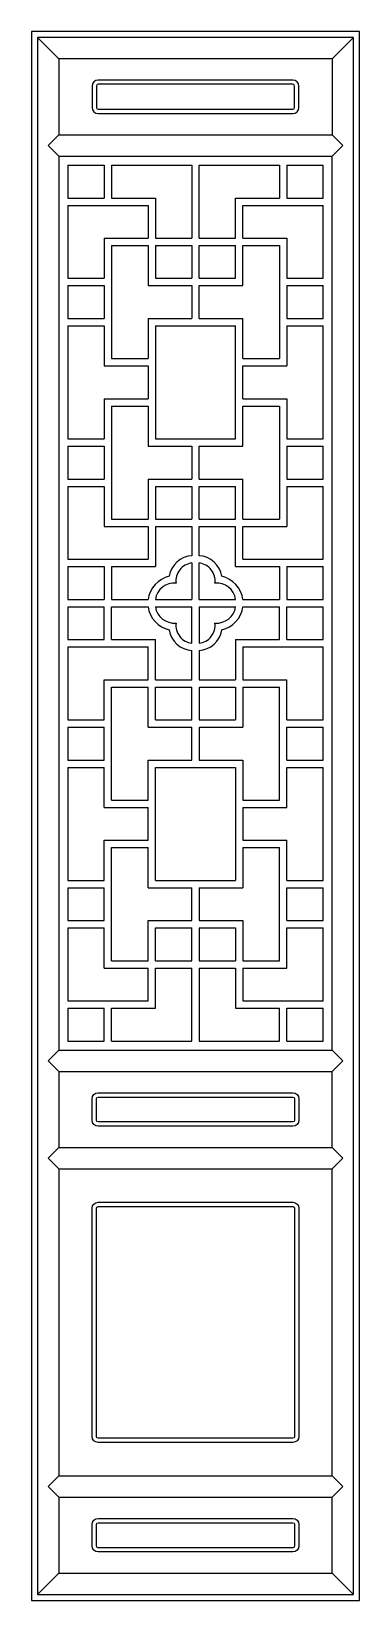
# Model space of a CAD drawing. Header units: metres. Extents: x 0 to 540, y 0 to 2580.
import ezdxf

# ---------------------------------------------------------------- set-up
doc = ezdxf.new("R2010")
doc.units = ezdxf.units.M
for name, color, linetype in [('3', 3, 'Continuous'), ('4', 4, 'Continuous'), ('7', 7, 'Continuous')]:
    doc.layers.add(name, color=color, linetype=linetype)

msp = doc.modelspace()

# ---------------------------------------------------------------- linework, layer by layer
at = {"layer": '3'}
for p, q in [((10, 2570), (45, 2535)), ((495, 2535), (530, 2570)), ((45, 2410), (27.5, 2392.5)), ((495, 2410), (512.5, 2392.5)), ((27.5, 2392.5), (45, 2375)), ((495, 2375), (512.5, 2392.5)), ((120, 2360), (120, 2306)), ((132, 2360), (132, 2306)), ((264, 2360), (264, 2240)), ((276, 2240), (276, 2360)), ((408, 2360), (408, 2306)), ((420, 2360), (420, 2306)), ((60, 2306), (120, 2306)), ((132, 2306), (204, 2306)), ((204, 2306), (204, 2240)), ((336, 2240), (336, 2306)), ((336, 2306), (408, 2306)), ((420, 2306), (480, 2306)), ((60, 2294), (192, 2294)), ((192, 2294), (192, 2240)), ((348, 2294), (480, 2294)), ((348, 2240), (348, 2294)), ((120, 2240), (192, 2240)), ((120, 2240), (120, 2174)), ((132, 2228), (132, 2042)), ((132, 2228), (192, 2228)), ((192, 2228), (192, 2162)), ((204, 2240), (264, 2240)), ((204, 2228), (204, 2174)), ((204, 2228), (264, 2228)), ((264, 2228), (264, 2174)), ((276, 2240), (336, 2240)), ((276, 2228), (336, 2228)), ((276, 2174), (276, 2228)), ((336, 2174), (336, 2228)), ((348, 2240), (420, 2240)), ((348, 2228), (408, 2228)), ((348, 2162), (348, 2228)), ((408, 2228), (408, 2042)), ((420, 2240), (420, 2174)), ((60, 2174), (120, 2174)), ((204, 2174), (264, 2174)), ((276, 2174), (336, 2174)), ((420, 2174), (480, 2174)), ((60, 2162), (120, 2162)), ((120, 2162), (120, 2108)), ((192, 2162), (264, 2162)), ((264, 2162), (264, 2108)), ((276, 2162), (348, 2162)), ((276, 2108), (276, 2162)), ((420, 2162), (420, 2108)), ((420, 2162), (480, 2162)), ((60, 2108), (120, 2108)), ((60, 2096), (120, 2096)), ((120, 2096), (120, 2030)), ((192, 2108), (192, 2042)), ((192, 2108), (264, 2108)), ((204, 2096), (204, 1910)), ((204, 2096), (336, 2096)), ((276, 2108), (348, 2108)), ((336, 1910), (336, 2096)), ((348, 2042), (348, 2108)), ((420, 2108), (480, 2108)), ((420, 2096), (480, 2096)), ((420, 2096), (420, 2030)), ((132, 2042), (192, 2042)), ((348, 2042), (408, 2042)), ((120, 2030), (192, 2030)), ((192, 2030), (192, 1976)), ((348, 2030), (420, 2030)), ((348, 1976), (348, 2030)), ((120, 1976), (120, 1910)), ((120, 1976), (192, 1976)), ((132, 1964), (132, 1778)), ((132, 1964), (192, 1964)), ((192, 1964), (192, 1898)), ((348, 1976), (420, 1976)), ((348, 1898), (348, 1964)), ((348, 1964), (408, 1964)), ((408, 1964), (408, 1778)), ((420, 1976), (420, 1910)), ((60, 1910), (120, 1910)), ((204, 1910), (336, 1910)), ((420, 1910), (480, 1910)), ((60, 1898), (120, 1898)), ((120, 1898), (120, 1844)), ((192, 1898), (264, 1898)), ((264, 1898), (264, 1844)), ((276, 1898), (348, 1898)), ((276, 1844), (276, 1898)), ((420, 1898), (480, 1898)), ((420, 1898), (420, 1844)), ((60, 1844), (120, 1844)), ((60, 1832), (120, 1832)), ((120, 1832), (120, 1766)), ((192, 1844), (192, 1778)), ((192, 1844), (264, 1844)), ((204, 1832), (204, 1778)), ((204, 1832), (264, 1832)), ((264, 1832), (264, 1778)), ((276, 1844), (348, 1844)), ((276, 1832), (336, 1832)), ((276, 1778), (276, 1832)), ((336, 1778), (336, 1832)), ((348, 1778), (348, 1844)), ((420, 1844), (480, 1844)), ((420, 1832), (480, 1832)), ((420, 1832), (420, 1766)), ((120, 1766), (192, 1766)), ((132, 1778), (192, 1778)), ((192, 1766), (192, 1712)), ((204, 1778), (264, 1778)), ((204, 1766), (204, 1700)), ((204, 1766), (264, 1766)), ((264, 1766), (264, 1718)), ((276, 1778), (336, 1778)), ((276, 1766), (336, 1766)), ((276, 1718), (276, 1766)), ((336, 1700), (336, 1766)), ((348, 1778), (408, 1778)), ((348, 1712), (348, 1766)), ((348, 1766), (420, 1766)), ((60, 1712), (192, 1712)), ((264, 1706), (264, 1646)), ((276, 1646), (276, 1706)), ((348, 1712), (480, 1712)), ((60, 1700), (120, 1700)), ((120, 1700), (120, 1646)), ((132, 1700), (204, 1700)), ((132, 1700), (132, 1646)), ((336, 1700), (408, 1700)), ((408, 1700), (408, 1646)), ((420, 1700), (480, 1700)), ((420, 1700), (420, 1646)), ((60, 1646), (120, 1646)), ((60, 1634), (120, 1634)), ((120, 1580), (120, 1634)), ((132, 1646), (192, 1646)), ((132, 1634), (192, 1634)), ((132, 1580), (132, 1634)), ((204, 1646), (264, 1646)), ((204, 1634), (264, 1634)), ((264, 1574), (264, 1634)), ((276, 1646), (336, 1646)), ((276, 1634), (336, 1634)), ((276, 1634), (276, 1574)), ((348, 1646), (408, 1646)), ((348, 1634), (408, 1634)), ((408, 1580), (408, 1634)), ((420, 1646), (480, 1646)), ((420, 1634), (480, 1634)), ((420, 1580), (420, 1634)), ((60, 1580), (120, 1580)), ((132, 1580), (204, 1580)), ((204, 1514), (204, 1580)), ((336, 1580), (336, 1514)), ((336, 1580), (408, 1580)), ((420, 1580), (480, 1580)), ((60, 1568), (192, 1568)), ((192, 1514), (192, 1568)), ((264, 1514), (264, 1562)), ((276, 1562), (276, 1514)), ((348, 1568), (348, 1514)), ((348, 1568), (480, 1568)), ((120, 1514), (192, 1514)), ((120, 1448), (120, 1514)), ((132, 1316), (132, 1502)), ((132, 1502), (192, 1502)), ((192, 1436), (192, 1502)), ((204, 1514), (264, 1514)), ((204, 1448), (204, 1502)), ((204, 1502), (264, 1502)), ((264, 1448), (264, 1502)), ((276, 1514), (336, 1514)), ((276, 1502), (336, 1502)), ((276, 1502), (276, 1448)), ((336, 1502), (336, 1448)), ((348, 1514), (420, 1514)), ((348, 1502), (408, 1502)), ((348, 1502), (348, 1436)), ((408, 1316), (408, 1502)), ((420, 1448), (420, 1514)), ((60, 1448), (120, 1448)), ((204, 1448), (264, 1448)), ((276, 1448), (336, 1448)), ((420, 1448), (480, 1448)), ((60, 1436), (120, 1436)), ((120, 1382), (120, 1436)), ((192, 1436), (264, 1436)), ((264, 1382), (264, 1436)), ((276, 1436), (348, 1436)), ((276, 1436), (276, 1382)), ((420, 1436), (480, 1436)), ((420, 1382), (420, 1436)), ((60, 1382), (120, 1382)), ((60, 1370), (120, 1370)), ((120, 1304), (120, 1370)), ((192, 1316), (192, 1382)), ((192, 1382), (264, 1382)), ((204, 1370), (336, 1370)), ((204, 1184), (204, 1370)), ((276, 1382), (348, 1382)), ((336, 1370), (336, 1184)), ((348, 1382), (348, 1316)), ((420, 1382), (480, 1382)), ((420, 1304), (420, 1370)), ((420, 1370), (480, 1370)), ((132, 1316), (192, 1316)), ((348, 1316), (408, 1316)), ((120, 1304), (192, 1304)), ((192, 1250), (192, 1304)), ((348, 1304), (420, 1304)), ((348, 1304), (348, 1250)), ((120, 1250), (192, 1250)), ((120, 1184), (120, 1250)), ((348, 1250), (420, 1250)), ((420, 1184), (420, 1250)), ((132, 1052), (132, 1238)), ((132, 1238), (192, 1238)), ((192, 1172), (192, 1238)), ((348, 1238), (408, 1238)), ((348, 1238), (348, 1172)), ((408, 1052), (408, 1238)), ((60, 1184), (120, 1184)), ((60, 1172), (120, 1172)), ((120, 1118), (120, 1172)), ((192, 1172), (264, 1172)), ((204, 1184), (336, 1184)), ((264, 1118), (264, 1172)), ((276, 1172), (276, 1118)), ((276, 1172), (348, 1172)), ((420, 1184), (480, 1184)), ((420, 1118), (420, 1172)), ((420, 1172), (480, 1172)), ((60, 1118), (120, 1118)), ((192, 1052), (192, 1118)), ((192, 1118), (264, 1118)), ((276, 1118), (348, 1118)), ((348, 1118), (348, 1052)), ((420, 1118), (480, 1118)), ((60, 1106), (120, 1106)), ((120, 1040), (120, 1106)), ((204, 1052), (204, 1106)), ((204, 1106), (264, 1106)), ((264, 1052), (264, 1106)), ((276, 1106), (336, 1106)), ((276, 1106), (276, 1052)), ((336, 1106), (336, 1052)), ((420, 1106), (480, 1106)), ((420, 1040), (420, 1106)), ((120, 1040), (192, 1040)), ((132, 1052), (192, 1052)), ((192, 986), (192, 1040)), ((204, 1052), (264, 1052)), ((204, 974), (204, 1040)), ((204, 1040), (264, 1040)), ((264, 920), (264, 1040)), ((276, 1052), (336, 1052)), ((276, 1040), (336, 1040)), ((276, 1040), (276, 920)), ((336, 1040), (336, 974)), ((348, 1052), (408, 1052)), ((348, 1040), (420, 1040)), ((348, 1040), (348, 986)), ((60, 986), (192, 986)), ((348, 986), (480, 986)), ((60, 974), (120, 974)), ((120, 920), (120, 974)), ((132, 920), (132, 974)), ((132, 974), (204, 974)), ((336, 974), (408, 974)), ((408, 920), (408, 974)), ((420, 920), (420, 974)), ((420, 974), (480, 974)), ((27.5, 887.5), (45, 905)), ((495, 905), (512.5, 887.5)), ((45, 870), (27.5, 887.5)), ((495, 870), (512.5, 887.5)), ((27.5, 727.5), (45, 745)), ((45, 710), (27.5, 727.5)), ((495, 745), (512.5, 727.5)), ((495, 710), (512.5, 727.5)), ((27.5, 187.5), (45, 205)), ((45, 170), (27.5, 187.5)), ((495, 205), (512.5, 187.5)), ((495, 170), (512.5, 187.5)), ((10, 10), (45, 45)), ((495, 45), (530, 10))]:
    msp.add_line(p, q, dxfattribs=at)
msp.add_lwpolyline([(10, 10), (530, 10), (530, 2570), (10, 2570)], close=True, dxfattribs=at)
for points in [[(110, 2445), (430, 2445, 0.41), (440, 2455), (440, 2490, 0.41), (430, 2500), (110, 2500, 0.41), (100, 2490), (100, 2455, 0.41)], [(110, 2452), (430, 2452, 0.41), (433, 2455), (433, 2490, 0.41), (430, 2493), (110, 2493, 0.41), (107, 2490), (107, 2455, 0.41)], [(110, 835), (430, 835, -0.41), (440, 825), (440, 790, -0.41), (430, 780), (110, 780, -0.41), (100, 790), (100, 825, -0.41)], [(110, 828), (430, 828, -0.41), (433, 825), (433, 790, -0.41), (430, 787), (110, 787, -0.41), (107, 790), (107, 825, -0.41)], [(110, 655), (430, 655, -0.41), (440, 645), (440, 270, -0.41), (430, 260), (110, 260, -0.41), (100, 270), (100, 645, -0.41)], [(110, 648), (430, 648, -0.41), (433, 645), (433, 270, -0.41), (430, 267), (110, 267, -0.41), (107, 270), (107, 645, -0.41)], [(110, 135), (430, 135, -0.41), (440, 125), (440, 90, -0.41), (430, 80), (110, 80, -0.41), (100, 90), (100, 125, -0.41)], [(110, 128), (430, 128, -0.41), (433, 125), (433, 90, -0.41), (430, 87), (110, 87, -0.41), (107, 90), (107, 125, -0.41)]]:
    msp.add_lwpolyline(points, format="xyb", close=True, dxfattribs=at)
for centre, radius, start, end in [((266.7, 1677.8), 40.3, 93.81, 170.99), ((267.5, 1676.5), 29.7, 96.74, 187.25), ((273.3, 1677.8), 40.3, 9.01, 86.19), ((272.5, 1676.5), 29.7, 352.75, 83.26), ((237.3, 1639.5), 45.8, 103.19, 171.88), ((302.7, 1639.5), 45.8, 8.12, 76.81), ((235.2, 1641.3), 31.6, 84.93, 171.4), ((304.8, 1641.3), 31.6, 8.6, 95.07), ((237.3, 1640.5), 45.8, 188.12, 256.81), ((235.2, 1638.7), 31.6, 188.6, 275.07), ((304.8, 1638.7), 31.6, 264.93, 351.4), ((302.7, 1640.5), 45.8, 283.19, 351.88), ((267.5, 1603.5), 29.7, 172.75, 263.26), ((272.5, 1603.5), 29.7, 276.74, 7.25), ((266.7, 1602.2), 40.3, 189.01, 266.19), ((273.3, 1602.2), 40.3, 273.81, 350.99)]:
    msp.add_arc(centre, radius, start, end, dxfattribs=at)
at = {"layer": '4'}
msp.add_lwpolyline([(0, 0), (540, 0), (540, 2580), (0, 2580)], close=True, dxfattribs=at)
at = {"layer": '7'}
for p, q in [((495, 2535), (45, 2535)), ((45, 2535), (45, 2410)), ((495, 2535), (495, 2410)), ((45, 2410), (495, 2410)), ((45, 2375), (45, 905)), ((45, 2375), (495, 2375)), ((495, 905), (495, 2375)), ((60, 2360), (60, 2306)), ((60, 2360), (120, 2360)), ((132, 2360), (264, 2360)), ((276, 2360), (408, 2360)), ((420, 2360), (480, 2360)), ((480, 2306), (480, 2360)), ((60, 2294), (60, 2174)), ((480, 2174), (480, 2294)), ((60, 2162), (60, 2108)), ((480, 2108), (480, 2162)), ((60, 2096), (60, 1910)), ((480, 1910), (480, 2096)), ((60, 1898), (60, 1844)), ((480, 1844), (480, 1898)), ((60, 1832), (60, 1712)), ((480, 1712), (480, 1832)), ((60, 1700), (60, 1646)), ((480, 1646), (480, 1700)), ((60, 1634), (60, 1580)), ((480, 1580), (480, 1634)), ((60, 1568), (60, 1448)), ((480, 1448), (480, 1568)), ((60, 1436), (60, 1382)), ((480, 1382), (480, 1436)), ((60, 1370), (60, 1184)), ((480, 1184), (480, 1370)), ((60, 1172), (60, 1118)), ((480, 1118), (480, 1172)), ((60, 1106), (60, 986)), ((480, 986), (480, 1106)), ((60, 974), (60, 920)), ((480, 920), (480, 974)), ((45, 905), (495, 905)), ((60, 920), (120, 920)), ((132, 920), (264, 920)), ((276, 920), (408, 920)), ((420, 920), (480, 920)), ((45, 870), (495, 870)), ((45, 870), (45, 745)), ((495, 745), (495, 870)), ((45, 745), (495, 745)), ((45, 710), (45, 205)), ((45, 710), (495, 710)), ((495, 205), (495, 710)), ((45, 205), (495, 205)), ((45, 170), (495, 170)), ((45, 170), (45, 45)), ((495, 45), (495, 170)), ((45, 45), (495, 45))]:
    msp.add_line(p, q, dxfattribs=at)

doc.saveas('drawing.dxf')
